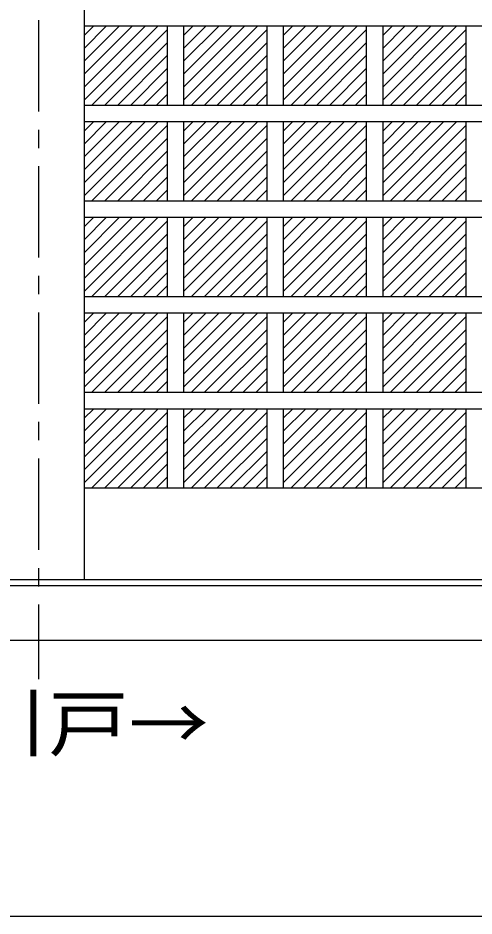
# Model space of a CAD drawing. Units: millimetres at full size, sheet at 1:10; details may follow other scales. Extents: x -1947 to 1953, y -1436 to 1392.
# Drawn here: x -528.6 to -278.7, y -818 to -326.3 of the extents above; entities that cross this region are included whole.
import ezdxf
from ezdxf.enums import TextEntityAlignment as Align

# ---------------------------------------------------------------- set-up
doc = ezdxf.new("R2010")
doc.units = ezdxf.units.MM
doc.header["$LTSCALE"] = 10
doc.linetypes.add('CHAIN1', pattern=[8, 5, -1, 1, -1])
doc.layers.add('4-4', color=3, linetype='Continuous')
doc.styles.add('ＭＳ ゴシック', font='')
doc.styles.get('ＭＳ ゴシック').set_extended_font_data('MS Gothic')

msp = doc.modelspace()

# ---------------------------------------------------------------- linework, layer by layer
at = {"layer": '4-4', "linetype": 'CHAIN1'}
msp.add_line((-517.33, 152.51), (-517.33, -688.27), dxfattribs=at)
at = {"layer": '4-4', "color": 7}
for p, q in [((-492.33, 86.01), (-492.33, -633.99)), ((316.67, -583.79), (-492.33, -583.79)), ((366.67, -633.99), (-1451.33, -633.99)), ((-1451.33, -636.99), (416.67, -636.99)), ((-1451.33, -666.99), (416.67, -666.99)), ((-1625.6, -817.99), (1321.11, -817.99))]:
    msp.add_line(p, q, dxfattribs=at)
at = {"layer": '4-4'}
for p, q in [((316.67, -330.79), (-492.33, -330.79)), ((-492.33, -371.22), (-451.89, -330.79)), ((-492.33, -364.15), (-458.96, -330.79)), ((-492.33, -357.08), (-466.04, -330.79)), ((-492.33, -350.01), (-473.11, -330.79)), ((-492.33, -342.94), (-480.18, -330.79)), ((-492.33, -335.87), (-487.25, -330.79)), ((-488.22, -374.19), (-446.8, -332.76)), ((-446.8, -330.79), (-446.8, -374.19)), ((-437.8, -330.79), (-437.8, -374.19)), ((-437.8, -371.22), (-397.36, -330.79)), ((-437.8, -364.15), (-404.43, -330.79)), ((-437.8, -357.08), (-411.51, -330.79)), ((-437.8, -350.01), (-418.58, -330.79)), ((-437.8, -342.94), (-425.65, -330.79)), ((-437.8, -335.87), (-432.72, -330.79)), ((-433.69, -374.19), (-392.27, -332.76)), ((-392.27, -330.79), (-392.27, -374.19)), ((-383.27, -330.79), (-383.27, -374.19)), ((-383.27, -371.22), (-342.83, -330.79)), ((-383.27, -364.15), (-349.9, -330.79)), ((-383.27, -357.08), (-356.98, -330.79)), ((-383.27, -350.01), (-364.05, -330.79)), ((-383.27, -342.94), (-371.12, -330.79)), ((-383.27, -335.87), (-378.19, -330.79)), ((-379.16, -374.19), (-337.74, -332.76)), ((-337.74, -330.79), (-337.74, -374.19)), ((-328.74, -330.79), (-328.74, -374.19)), ((-328.74, -371.22), (-288.3, -330.79)), ((-328.74, -364.15), (-295.37, -330.79)), ((-328.74, -357.08), (-302.45, -330.79)), ((-328.74, -350.01), (-309.52, -330.79)), ((-328.74, -342.94), (-316.59, -330.79)), ((-328.74, -335.87), (-323.66, -330.79)), ((-324.63, -374.19), (-283.21, -332.76)), ((-283.21, -330.79), (-283.21, -374.19)), ((-481.15, -374.19), (-446.8, -339.84)), ((-426.62, -374.19), (-392.27, -339.84)), ((-372.09, -374.19), (-337.74, -339.84)), ((-317.56, -374.19), (-283.21, -339.84)), ((-474.08, -374.19), (-446.8, -346.91)), ((-419.55, -374.19), (-392.27, -346.91)), ((-365.02, -374.19), (-337.74, -346.91)), ((-310.49, -374.19), (-283.21, -346.91)), ((-467.01, -374.19), (-446.8, -353.98)), ((-412.48, -374.19), (-392.27, -353.98)), ((-357.95, -374.19), (-337.74, -353.98)), ((-303.42, -374.19), (-283.21, -353.98)), ((-459.94, -374.19), (-446.8, -361.05)), ((-405.41, -374.19), (-392.27, -361.05)), ((-350.88, -374.19), (-337.74, -361.05)), ((-296.35, -374.19), (-283.21, -361.05)), ((-452.87, -374.19), (-446.8, -368.12)), ((-398.34, -374.19), (-392.27, -368.12)), ((-343.81, -374.19), (-337.74, -368.12)), ((-289.28, -374.19), (-283.21, -368.12)), ((316.67, -374.19), (-492.33, -374.19)), ((316.67, -383.19), (-492.33, -383.19)), ((-492.33, -423.62), (-451.89, -383.19)), ((-492.33, -416.55), (-458.96, -383.19)), ((-492.33, -409.48), (-466.04, -383.19)), ((-492.33, -402.41), (-473.11, -383.19)), ((-492.33, -395.34), (-480.18, -383.19)), ((-492.33, -388.27), (-487.25, -383.19)), ((-446.8, -383.19), (-446.8, -426.59)), ((-437.8, -383.19), (-437.8, -426.59)), ((-437.8, -423.62), (-397.36, -383.19)), ((-437.8, -416.55), (-404.43, -383.19)), ((-437.8, -409.48), (-411.51, -383.19)), ((-437.8, -402.41), (-418.58, -383.19)), ((-437.8, -395.34), (-425.65, -383.19)), ((-437.8, -388.27), (-432.72, -383.19)), ((-392.27, -383.19), (-392.27, -426.59)), ((-383.27, -383.19), (-383.27, -426.59)), ((-383.27, -423.62), (-342.83, -383.19)), ((-383.27, -416.55), (-349.9, -383.19)), ((-383.27, -409.48), (-356.98, -383.19)), ((-383.27, -402.41), (-364.05, -383.19)), ((-383.27, -395.34), (-371.12, -383.19)), ((-383.27, -388.27), (-378.19, -383.19)), ((-337.74, -383.19), (-337.74, -426.59)), ((-328.74, -383.19), (-328.74, -426.59)), ((-328.74, -423.62), (-288.3, -383.19)), ((-328.74, -416.55), (-295.37, -383.19)), ((-328.74, -409.48), (-302.45, -383.19)), ((-328.74, -402.41), (-309.52, -383.19)), ((-328.74, -395.34), (-316.59, -383.19)), ((-328.74, -388.27), (-323.66, -383.19)), ((-283.21, -383.19), (-283.21, -426.59)), ((-488.22, -426.59), (-446.8, -385.16)), ((-433.69, -426.59), (-392.27, -385.16)), ((-379.16, -426.59), (-337.74, -385.16)), ((-324.63, -426.59), (-283.21, -385.16)), ((-481.15, -426.59), (-446.8, -392.24)), ((-426.62, -426.59), (-392.27, -392.24)), ((-372.09, -426.59), (-337.74, -392.24)), ((-317.56, -426.59), (-283.21, -392.24)), ((-474.08, -426.59), (-446.8, -399.31)), ((-419.55, -426.59), (-392.27, -399.31)), ((-365.02, -426.59), (-337.74, -399.31)), ((-310.49, -426.59), (-283.21, -399.31)), ((-467.01, -426.59), (-446.8, -406.38)), ((-412.48, -426.59), (-392.27, -406.38)), ((-357.95, -426.59), (-337.74, -406.38)), ((-303.42, -426.59), (-283.21, -406.38)), ((-459.94, -426.59), (-446.8, -413.45)), ((-405.41, -426.59), (-392.27, -413.45)), ((-350.88, -426.59), (-337.74, -413.45)), ((-296.35, -426.59), (-283.21, -413.45)), ((-452.87, -426.59), (-446.8, -420.52)), ((-398.34, -426.59), (-392.27, -420.52)), ((-343.81, -426.59), (-337.74, -420.52)), ((-289.28, -426.59), (-283.21, -420.52)), ((316.67, -426.59), (-492.33, -426.59)), ((316.67, -435.59), (-492.33, -435.59)), ((-492.33, -476.02), (-451.89, -435.59)), ((-492.33, -468.95), (-458.96, -435.59)), ((-492.33, -461.88), (-466.04, -435.59)), ((-492.33, -454.81), (-473.11, -435.59)), ((-492.33, -447.74), (-480.18, -435.59)), ((-492.33, -440.67), (-487.25, -435.59)), ((-488.22, -478.99), (-446.8, -437.56)), ((-446.8, -435.59), (-446.8, -478.99)), ((-437.8, -435.59), (-437.8, -478.99)), ((-437.8, -476.02), (-397.36, -435.59)), ((-437.8, -468.95), (-404.43, -435.59)), ((-437.8, -461.88), (-411.51, -435.59)), ((-437.8, -454.81), (-418.58, -435.59)), ((-437.8, -447.74), (-425.65, -435.59)), ((-437.8, -440.67), (-432.72, -435.59)), ((-433.69, -478.99), (-392.27, -437.56)), ((-392.27, -435.59), (-392.27, -478.99)), ((-383.27, -435.59), (-383.27, -478.99)), ((-383.27, -476.02), (-342.83, -435.59)), ((-383.27, -468.95), (-349.9, -435.59)), ((-383.27, -461.88), (-356.98, -435.59)), ((-383.27, -454.81), (-364.05, -435.59)), ((-383.27, -447.74), (-371.12, -435.59)), ((-383.27, -440.67), (-378.19, -435.59)), ((-379.16, -478.99), (-337.74, -437.56)), ((-337.74, -435.59), (-337.74, -478.99)), ((-328.74, -435.59), (-328.74, -478.99)), ((-328.74, -476.02), (-288.3, -435.59)), ((-328.74, -468.95), (-295.37, -435.59)), ((-328.74, -461.88), (-302.45, -435.59)), ((-328.74, -454.81), (-309.52, -435.59)), ((-328.74, -447.74), (-316.59, -435.59)), ((-328.74, -440.67), (-323.66, -435.59)), ((-324.63, -478.99), (-283.21, -437.56)), ((-283.21, -435.59), (-283.21, -478.99)), ((-481.15, -478.99), (-446.8, -444.64)), ((-426.62, -478.99), (-392.27, -444.64)), ((-372.09, -478.99), (-337.74, -444.64)), ((-317.56, -478.99), (-283.21, -444.64)), ((-474.08, -478.99), (-446.8, -451.71)), ((-419.55, -478.99), (-392.27, -451.71)), ((-365.02, -478.99), (-337.74, -451.71)), ((-310.49, -478.99), (-283.21, -451.71)), ((-467.01, -478.99), (-446.8, -458.78)), ((-412.48, -478.99), (-392.27, -458.78)), ((-357.95, -478.99), (-337.74, -458.78)), ((-303.42, -478.99), (-283.21, -458.78)), ((-459.94, -478.99), (-446.8, -465.85)), ((-405.41, -478.99), (-392.27, -465.85)), ((-350.88, -478.99), (-337.74, -465.85)), ((-296.35, -478.99), (-283.21, -465.85)), ((-452.87, -478.99), (-446.8, -472.92)), ((-398.34, -478.99), (-392.27, -472.92)), ((-343.81, -478.99), (-337.74, -472.92)), ((-289.28, -478.99), (-283.21, -472.92)), ((316.67, -478.99), (-492.33, -478.99)), ((316.67, -487.99), (-492.33, -487.99)), ((-492.33, -528.42), (-451.89, -487.99)), ((-492.33, -521.35), (-458.96, -487.99)), ((-492.33, -514.28), (-466.04, -487.99)), ((-492.33, -507.21), (-473.11, -487.99)), ((-492.33, -500.14), (-480.18, -487.99)), ((-492.33, -493.07), (-487.25, -487.99)), ((-488.22, -531.39), (-446.8, -489.96)), ((-446.8, -487.99), (-446.8, -531.39)), ((-437.8, -487.99), (-437.8, -531.39)), ((-437.8, -528.42), (-397.36, -487.99)), ((-437.8, -521.35), (-404.43, -487.99)), ((-437.8, -514.28), (-411.51, -487.99)), ((-437.8, -507.21), (-418.58, -487.99)), ((-437.8, -500.14), (-425.65, -487.99)), ((-437.8, -493.07), (-432.72, -487.99)), ((-433.69, -531.39), (-392.27, -489.96)), ((-392.27, -487.99), (-392.27, -531.39)), ((-383.27, -487.99), (-383.27, -531.39)), ((-383.27, -528.42), (-342.83, -487.99)), ((-383.27, -521.35), (-349.9, -487.99)), ((-383.27, -514.28), (-356.98, -487.99)), ((-383.27, -507.21), (-364.05, -487.99)), ((-383.27, -500.14), (-371.12, -487.99)), ((-383.27, -493.07), (-378.19, -487.99)), ((-379.16, -531.39), (-337.74, -489.96)), ((-337.74, -487.99), (-337.74, -531.39)), ((-328.74, -487.99), (-328.74, -531.39)), ((-328.74, -528.42), (-288.3, -487.99)), ((-328.74, -521.35), (-295.37, -487.99)), ((-328.74, -514.28), (-302.45, -487.99)), ((-328.74, -507.21), (-309.52, -487.99)), ((-328.74, -500.14), (-316.59, -487.99)), ((-328.74, -493.07), (-323.66, -487.99)), ((-324.63, -531.39), (-283.21, -489.96)), ((-283.21, -487.99), (-283.21, -531.39)), ((-481.15, -531.39), (-446.8, -497.04)), ((-426.62, -531.39), (-392.27, -497.04)), ((-372.09, -531.39), (-337.74, -497.04)), ((-317.56, -531.39), (-283.21, -497.04)), ((-474.08, -531.39), (-446.8, -504.11)), ((-419.55, -531.39), (-392.27, -504.11)), ((-365.02, -531.39), (-337.74, -504.11)), ((-310.49, -531.39), (-283.21, -504.11)), ((-467.01, -531.39), (-446.8, -511.18)), ((-412.48, -531.39), (-392.27, -511.18)), ((-357.95, -531.39), (-337.74, -511.18)), ((-303.42, -531.39), (-283.21, -511.18)), ((-459.94, -531.39), (-446.8, -518.25)), ((-405.41, -531.39), (-392.27, -518.25)), ((-350.88, -531.39), (-337.74, -518.25)), ((-296.35, -531.39), (-283.21, -518.25)), ((-452.87, -531.39), (-446.8, -525.32)), ((-398.34, -531.39), (-392.27, -525.32)), ((-343.81, -531.39), (-337.74, -525.32)), ((-289.28, -531.39), (-283.21, -525.32)), ((316.67, -531.39), (-492.33, -531.39)), ((316.67, -540.39), (-492.33, -540.39)), ((-492.33, -580.82), (-451.89, -540.39)), ((-492.33, -573.75), (-458.96, -540.39)), ((-492.33, -566.68), (-466.04, -540.39)), ((-492.33, -559.61), (-473.11, -540.39)), ((-492.33, -552.54), (-480.18, -540.39)), ((-492.33, -545.47), (-487.25, -540.39)), ((-446.8, -540.39), (-446.8, -583.79)), ((-437.8, -540.39), (-437.8, -583.79)), ((-437.8, -580.82), (-397.36, -540.39)), ((-437.8, -573.75), (-404.43, -540.39)), ((-437.8, -566.68), (-411.51, -540.39)), ((-437.8, -559.61), (-418.58, -540.39)), ((-437.8, -552.54), (-425.65, -540.39)), ((-437.8, -545.47), (-432.72, -540.39)), ((-392.27, -540.39), (-392.27, -583.79)), ((-383.27, -540.39), (-383.27, -583.79)), ((-383.27, -580.82), (-342.83, -540.39)), ((-383.27, -573.75), (-349.9, -540.39)), ((-383.27, -566.68), (-356.98, -540.39)), ((-383.27, -559.61), (-364.05, -540.39)), ((-383.27, -552.54), (-371.12, -540.39)), ((-383.27, -545.47), (-378.19, -540.39)), ((-337.74, -540.39), (-337.74, -583.79)), ((-328.74, -540.39), (-328.74, -583.79)), ((-328.74, -580.82), (-288.3, -540.39)), ((-328.74, -573.75), (-295.37, -540.39)), ((-328.74, -566.68), (-302.45, -540.39)), ((-328.74, -559.61), (-309.52, -540.39)), ((-328.74, -552.54), (-316.59, -540.39)), ((-328.74, -545.47), (-323.66, -540.39)), ((-283.21, -540.39), (-283.21, -583.79)), ((-488.22, -583.79), (-446.8, -542.36)), ((-433.69, -583.79), (-392.27, -542.36)), ((-379.16, -583.79), (-337.74, -542.36)), ((-324.63, -583.79), (-283.21, -542.36)), ((-481.15, -583.79), (-446.8, -549.44)), ((-426.62, -583.79), (-392.27, -549.44)), ((-372.09, -583.79), (-337.74, -549.44)), ((-317.56, -583.79), (-283.21, -549.44)), ((-474.08, -583.79), (-446.8, -556.51)), ((-419.55, -583.79), (-392.27, -556.51)), ((-365.02, -583.79), (-337.74, -556.51)), ((-310.49, -583.79), (-283.21, -556.51)), ((-467.01, -583.79), (-446.8, -563.58)), ((-412.48, -583.79), (-392.27, -563.58)), ((-357.95, -583.79), (-337.74, -563.58)), ((-303.42, -583.79), (-283.21, -563.58)), ((-459.94, -583.79), (-446.8, -570.65)), ((-405.41, -583.79), (-392.27, -570.65)), ((-350.88, -583.79), (-337.74, -570.65)), ((-296.35, -583.79), (-283.21, -570.65)), ((-452.87, -583.79), (-446.8, -577.72)), ((-398.34, -583.79), (-392.27, -577.72)), ((-343.81, -583.79), (-337.74, -577.72)), ((-289.28, -583.79), (-283.21, -577.72))]:
    msp.add_line(p, q, dxfattribs=at)

# ---------------------------------------------------------------- texts
at = {"layer": '4-4', "color": 7, "style": 'ＭＳ ゴシック', "width": 1.1}
msp.add_text('←引戸→', height=29.33, dxfattribs=at).set_placement((-599.84, -736.11), align=Align.BOTTOM_LEFT)

doc.saveas('drawing.dxf')
